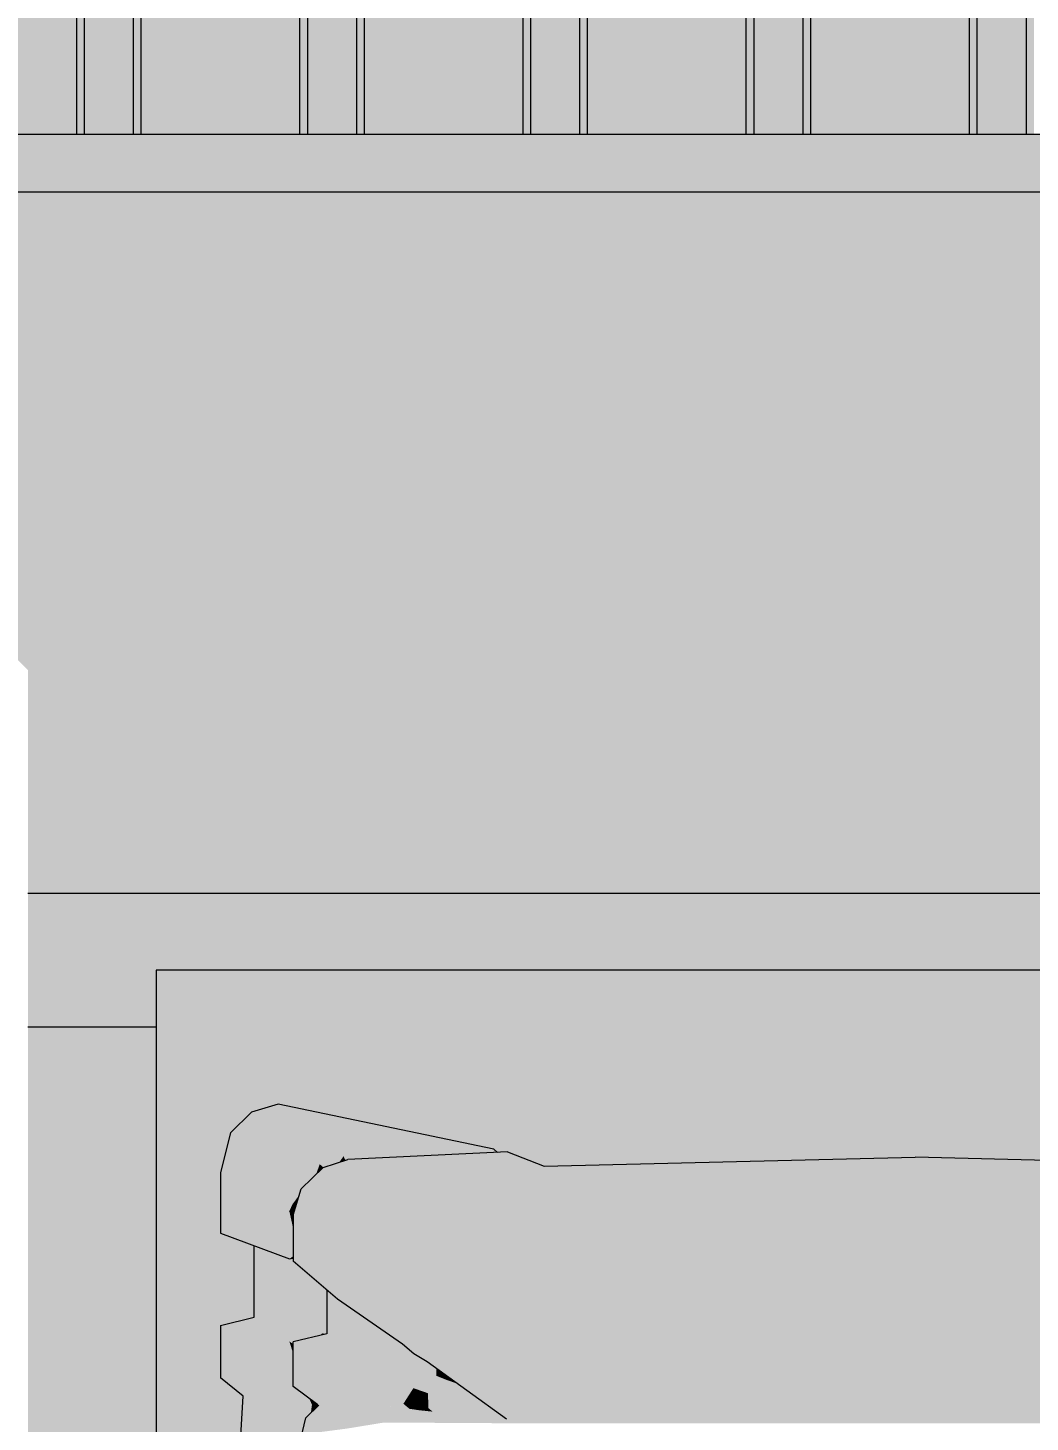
# Model space of a CAD drawing. Header units: millimetres. Extents: x 365175 to 2667127, y -330297 to -162108.
# Drawn here: x 1707990 to 1709112, y -325139 to -323578 of the extents above; entities that cross this region are included whole.
import ezdxf

# ---------------------------------------------------------------- set-up
doc = ezdxf.new("R2010")
doc.units = ezdxf.units.MM
doc.header["$MEASUREMENT"] = 0
for name, color, linetype in [('Cars', 7, 'Continuous'), ('Cotations - 1_100', 7, 'Continuous'), ('Portes ARCHICAD', 7, 'Continuous')]:
    doc.layers.add(name, color=color, linetype=linetype)
doc.styles.add('STYLE_GENERE_4', font='')
doc.styles.get('STYLE_GENERE_4').set_extended_font_data('Arial')
doc.dimstyles.new('STYLE_GENERE__3', dxfattribs={"dimtxt": 500, "dimasz": 190, "dimexe": 0.18, "dimexo": 0.0625, "dimgap": 0, "dimtad": 1, "dimlfac": 0.001, "dimzin": 0, "dimdsep": 46, "dimtxsty": 'STYLE_GENERE_4', "dimblk": 'ARROWHEAD_6', "dimblk1": 'ARROWHEAD_6', "dimblk2": 'ARROWHEAD_6', "dimcen": 0.09, "dimse1": 1, "dimse2": 1, "dimclrd": 5, "dimclre": 5, "dimclrt": 5, "dimazin": 0, "dimtfac": 1, "dimtdec": 4, "dimtmove": 0, "dimatfit": 3, "dimfxl": 0, "dimtolj": 1, "dimtzin": 0, "dimarcsym": 0})

# ---------------------------------------------------------------- blocks, each defined once
blk = doc.blocks.new('Élément de coupe_1_1', base_point=(1275690.6, -327096.8))
at = {"linetype": 'Continuous', "lineweight": 0, "true_color": 0x000000}
for points in [[(1707454.7, -323846.8), (1707539.7, -323846.8), (1707989.7, -324296.8), (1707989.7, -324546.8), (1710189.7, -324546.8), (1710189.7, -324296.8), (1710639.7, -323846.8), (1710724.7, -323846.8), (1710724.7, -323761.8), (1707454.7, -323761.8)], [(1707454.7, -323761.8), (1707454.7, -323846.8), (1707539.7, -323846.8), (1707989.7, -324296.8), (1707989.7, -324480.6), (1710189.5, -324480.6), (1710189.5, -324546.8), (1710189.7, -324546.8), (1710189.7, -324296.8), (1710639.7, -323846.8), (1710724.7, -323846.8), (1710724.7, -323761.8)]]:
    blk.add_hatch(color=18, dxfattribs=at).paths.add_polyline_path(points)
blk = doc.blocks.new('Élément de coupe_7_1', base_point=(1275690.6, -327096.8))
at = {"layer": 'Portes ARCHICAD', "linetype": 'Continuous', "lineweight": 0, "true_color": 0x000000}
for points in [[(1707989.7, -324696.8), (1707989.7, -327096.8), (1708179.8, -327096.8), (1708179.8, -326911.4), (1708173.4, -326911.5), (1708173.4, -327015.5), (1708133.4, -327015.5), (1708133.4, -325840.6), (1708110.5, -325837.5), (1708082.4, -325826.7), (1708071.2, -325802.8), (1708071.2, -325769.6), (1708079.7, -325742.8), (1708084.5, -325737.1), (1708121.2, -325721.7), (1708133.4, -325720.3), (1708133.4, -325690.3), (1708106.1, -325678.2), (1708104.3, -325673.4), (1708094.9, -325645.4), (1708102.8, -325511.1), (1708113.4, -325484), (1708118, -325477.4), (1708133.4, -325467.9), (1708133.4, -324696.8)], [(1707989.7, -324696.8), (1707989.7, -324967.7), (1708133.4, -324967.7), (1708133.4, -324696.8)]]:
    blk.add_hatch(color=18, dxfattribs=at).paths.add_polyline_path(points)
at = {"layer": 'Portes ARCHICAD', "color": 7, "linetype": 'Continuous', "lineweight": 5}
blk.add_line((1707989.7, -324546.8), (1710189.7, -324546.8), dxfattribs=at)
blk = doc.blocks.new('Élément de coupe_10_1', base_point=(1275690.6, -327096.8))
at = {"linetype": 'Continuous', "lineweight": 0, "true_color": 0x000000}
for points in [[(1710724.7, -323696.8), (1707454.7, -323761.8), (1710724.7, -323761.8)], [(1710724.7, -323696.8), (1707454.7, -323696.8), (1707454.7, -323761.8)], [(1707989.7, -324696.8), (1708133.4, -324696.8), (1708133.4, -324633), (1709813.4, -324633), (1709813.4, -324696.8), (1710189.7, -324696.8), (1710189.7, -324546.8), (1707989.7, -324546.8)], [(1707989.7, -324550), (1710187.6, -324550), (1710187.6, -324696.8), (1710189.7, -324696.8), (1710189.7, -324546.8), (1707989.7, -324546.8)]]:
    blk.add_hatch(color=18, dxfattribs=at).paths.add_polyline_path(points)
at = {"color": 251, "linetype": 'Continuous', "lineweight": 5, "true_color": 0x5f5f5f}
for p, q in [((1707454.7, -323696.8), (1710724.7, -323696.8)), ((1710724.7, -323761.8), (1707454.7, -323761.8)), ((1708133.4, -324696.8), (1707989.7, -324696.8))]:
    blk.add_line(p, q, dxfattribs=at)
blk = doc.blocks.new('Élément de coupe_13_1', base_point=(1275690.6, -327096.8))
at = {"layer": 'Cars', "linetype": 'Continuous', "lineweight": 0, "true_color": 0x000000}
for points in [[(1708133.4, -325467.9), (1708148.8, -325458.4), (1708185.9, -325452.7), (1708186.3, -325443), (1708192.7, -325430.6), (1708203.4, -325423.1), (1708213.5, -325422.1), (1708213.6, -325408), (1708220.8, -325402.1), (1708213.9, -325396.2), (1708231, -325110.1), (1708205.6, -325089.6), (1708205.6, -325030.9), (1708243, -325021.7), (1708243, -324941.7), (1708205.6, -324927.7), (1708205.6, -324859.5), (1708216.6, -324815.1), (1708240, -324791.9), (1708270, -324782.9), (1708511.7, -324833.4), (1708515.8, -324837.1), (1708527.1, -324836.6), (1708567.9, -324852.6), (1708983.4, -324842.4), (1709398.9, -324852.6), (1709439.8, -324836.6), (1709451, -324837.1), (1709455.1, -324833.4), (1709669.5, -324788.6), (1709813.4, -324633), (1708133.4, -324633)], [(1708240, -324791.9), (1708316.6, -324850.2), (1708270, -324782.9)], [(1708343.3, -324841.3), (1708270, -324782.9), (1708316.6, -324850.2)], [(1708511.7, -324833.4), (1708270, -324782.9), (1708343.3, -324841.3)], [(1708240, -324791.9), (1708216.6, -324815.1), (1708292.1, -324873.5)], [(1708316.6, -324850.2), (1708240, -324791.9), (1708292.1, -324873.5)], [(1708292.1, -324873.5), (1708216.6, -324815.1), (1708205.6, -324859.5)], [(1708292.1, -324873.5), (1708216.6, -324815.1), (1708205.6, -324859.5)], [(1708343.3, -324841.3), (1708345.3, -324845.8), (1708348, -324845), (1708469.2, -324839.3), (1708511.7, -324833.4)], [(1708396.9, -324886.1), (1708527.1, -324836.6), (1708348, -324845)], [(1708396.9, -324886.1), (1708559.5, -324877.7), (1708527.1, -324836.6)], [(1708469.2, -324839.3), (1708515.8, -324837.1), (1708511.7, -324833.4)], [(1708567.9, -324852.6), (1708527.1, -324836.6), (1708559.5, -324877.7)], [(1708316.6, -324850.2), (1708292.1, -324873.5), (1708296.4, -324877.4), (1708312.6, -324861.5)], [(1708312.6, -324861.5), (1708320.3, -324853.9), (1708320.4, -324853.8), (1708316.6, -324850.2)], [(1708343.3, -324841.3), (1708316.6, -324850.2), (1708320.4, -324853.8), (1708337.2, -324848.4), (1708338.7, -324848)], [(1708348, -324845), (1708320.3, -324853.9), (1708369.9, -324895.1)], [(1708343.3, -324841.3), (1708338.7, -324848), (1708345.3, -324845.8)], [(1708369.9, -324895.1), (1708396.9, -324886.1), (1708348, -324845)], [(1708593.3, -324889.2), (1708983.4, -324842.4), (1708567.9, -324852.6)], [(1708983.4, -324878.9), (1708983.4, -324842.4), (1708593.3, -324889.2)], [(1708983.4, -324878.9), (1709373.5, -324889.2), (1708983.4, -324842.4)], [(1709398.9, -324852.6), (1708983.4, -324842.4), (1709373.5, -324889.2)], [(1708282.8, -324904), (1708292.1, -324873.5), (1708205.6, -324859.5)], [(1708282.8, -324904), (1708205.6, -324859.5), (1708205.6, -324927.7)], [(1708282.8, -324904), (1708205.6, -324859.5), (1708205.6, -324927.7)], [(1708292.1, -324873.5), (1708205.6, -324859.5), (1708207.7, -324860.7)], [(1708320.3, -324853.9), (1708296, -324877.9), (1708346.4, -324917.9)], [(1708369.9, -324895.1), (1708320.3, -324853.9), (1708346.4, -324917.9)], [(1708593.3, -324889.2), (1708567.9, -324852.6), (1708559.5, -324877.7)], [(1708292.1, -324873.5), (1708282.8, -324904), (1708289.9, -324897.6), (1708296, -324877.9), (1708296.4, -324877.4)], [(1708287, -324907.2), (1708336.5, -324945.5), (1708296, -324877.9)], [(1708287, -324907.2), (1708336.5, -324945.5), (1708296, -324877.9)], [(1708346.4, -324917.9), (1708296, -324877.9), (1708336.5, -324945.5)], [(1708346.4, -324917.9), (1708296, -324877.9), (1708336.5, -324945.5)], [(1708396.9, -324886.1), (1708468.1, -324950.5), (1708559.5, -324877.7)], [(1708559.5, -324877.7), (1708468.1, -324950.5), (1708611.9, -324942.1)], [(1708593.3, -324889.2), (1708559.5, -324877.7), (1708611.9, -324942.1)], [(1708983.4, -324878.9), (1708593.3, -324889.2), (1708641.8, -324953.5)], [(1708983.4, -324878.9), (1708641.8, -324953.5), (1708983.4, -324943.3)], [(1708983.4, -324878.9), (1708983.4, -324943.3), (1709325, -324953.5)], [(1709373.5, -324889.2), (1708983.4, -324878.9), (1709325, -324953.5)], [(1708282.8, -324904), (1708289.9, -324897.6), (1708293.8, -324884.8), (1708286, -324895.2), (1708284.1, -324899.5)], [(1708282.8, -324904), (1708287.6, -324905.4), (1708289.9, -324897.6)], [(1708282.8, -324904), (1708287.6, -324905.4), (1708289.9, -324897.6)], [(1708369.9, -324895.1), (1708346.4, -324917.9), (1708418, -324982.5)], [(1708396.9, -324886.1), (1708369.9, -324895.1), (1708442.2, -324959.5)], [(1708369.9, -324895.1), (1708418, -324982.5), (1708442.2, -324959.5)], [(1708396.9, -324886.1), (1708442.2, -324959.5), (1708468.1, -324950.5)], [(1708593.3, -324889.2), (1708611.9, -324942.1), (1708641.8, -324953.5)], [(1708205.6, -324927.7), (1708282.7, -324956.4), (1708282.8, -324904)], [(1708205.6, -324927.7), (1708282.7, -324956.4), (1708282.8, -324904)], [(1708282.8, -324904), (1708284.1, -324899.5), (1708282.2, -324903.7)], [(1708282.8, -324904), (1708282.7, -324956.4), (1708287, -324953.1), (1708287, -324923)], [(1708282.8, -324904), (1708282.7, -324956.4), (1708287, -324953.1), (1708287, -324923)], [(1708282.8, -324904), (1708287, -324923), (1708287, -324907.2), (1708287.6, -324905.4)], [(1708282.8, -324904), (1708287, -324923), (1708287, -324907.2), (1708287.6, -324905.4)], [(1708336.5, -324945.5), (1708287, -324907.2), (1708287, -324959)], [(1708336.5, -324945.5), (1708287, -324907.2), (1708287, -324959)], [(1708346.4, -324917.9), (1708336.5, -324945.5), (1708418, -324982.5)], [(1708243, -325021.7), (1708319.9, -325039.6), (1708262.2, -324948.8), (1708243, -324941.7)], [(1708243, -325021.7), (1708319.9, -325039.6), (1708262.2, -324948.8), (1708243, -324941.7)], [(1708336.5, -324945.5), (1708287, -324959), (1708336.4, -325001.3)], [(1708336.5, -324945.5), (1708287, -324959), (1708336.4, -325001.3)], [(1708336.4, -325001.3), (1708409.1, -325004.2), (1708336.5, -324945.5)], [(1708336.4, -325001.3), (1708409.1, -325004.2), (1708336.5, -324945.5)], [(1708418, -324982.5), (1708336.5, -324945.5), (1708409.1, -325004.2)], [(1708468.1, -324950.5), (1708482, -324965), (1708611.9, -324942.1)], [(1708611.9, -324942.1), (1708482, -324965), (1708624.3, -324956.6)], [(1708641.8, -324953.5), (1708611.9, -324942.1), (1708624.3, -324956.6)], [(1708983.4, -324943.3), (1708641.8, -324953.5), (1708653, -324968.1)], [(1708983.4, -324957.8), (1708983.4, -324943.3), (1708653, -324968.1)], [(1709314.3, -324968.1), (1709325, -324953.5), (1708983.4, -324943.3)], [(1709314.3, -324968.1), (1708983.4, -324943.3), (1708983.4, -324957.8)], [(1708262.2, -324948.8), (1708319.9, -325039.6), (1708320, -324987.3), (1708287, -324959), (1708287, -324955.4), (1708282.7, -324956.4)], [(1708262.2, -324948.8), (1708319.9, -325039.6), (1708320, -324987.3), (1708287, -324959), (1708287, -324955.4), (1708282.7, -324956.4)], [(1708282.7, -324956.4), (1708287, -324955.4), (1708287, -324953.1)], [(1708282.7, -324956.4), (1708287, -324955.4), (1708287, -324953.1)], [(1708431.3, -324996.5), (1708442.2, -324959.5), (1708418, -324982.5)], [(1708456.2, -324974), (1708442.2, -324959.5), (1708431.3, -324996.5)], [(1708456.2, -324974), (1708468.1, -324950.5), (1708442.2, -324959.5)], [(1708482, -324965), (1708468.1, -324950.5), (1708456.2, -324974)], [(1708482, -324965), (1708495.8, -324974.6), (1708624.3, -324956.6)], [(1708624.3, -324956.6), (1708495.8, -324974.6), (1708634.8, -324966.7)], [(1708653, -324968.1), (1708641.8, -324953.5), (1708624.3, -324956.6)], [(1708624.3, -324956.6), (1708634.8, -324966.7), (1708653, -324968.1)], [(1708660.3, -324976.8), (1708983.4, -324957.8), (1708653, -324968.1)], [(1708983.4, -324967.5), (1708983.4, -324957.8), (1708660.3, -324976.8)], [(1709306.5, -324976.8), (1708983.4, -324957.8), (1708983.4, -324967.5)], [(1709306.5, -324976.8), (1709314.3, -324968.1), (1708983.4, -324957.8)], [(1708444.6, -325008.4), (1708456.2, -324974), (1708431.3, -324996.5)], [(1708468.1, -324984.4), (1708456.2, -324974), (1708444.6, -325008.4)], [(1708482, -324965), (1708456.2, -324974), (1708468.1, -324984.4)], [(1708495.8, -324974.6), (1708482, -324965), (1708468.1, -324984.4)], [(1708468.1, -324984.4), (1708549.1, -325068.8), (1708495.8, -324974.6)], [(1708634.8, -324966.7), (1708495.8, -324974.6), (1708591, -325053.7)], [(1708591, -325053.7), (1708495.8, -324974.6), (1708549.1, -325068.8)], [(1708726, -325053.7), (1708634.8, -324966.7), (1708591, -325053.7)], [(1708660.3, -324976.8), (1708653, -324968.1), (1708634.8, -324966.7)], [(1708660.3, -324976.8), (1708634.8, -324966.7), (1708726, -325053.7)], [(1708726, -325053.7), (1708983.4, -324967.5), (1708660.3, -324976.8)], [(1708983.4, -325053.7), (1708983.4, -324967.5), (1708726, -325053.7)], [(1709240.8, -325053.7), (1708983.4, -324967.5), (1708983.4, -325053.7)], [(1709240.8, -325053.7), (1709306.5, -324976.8), (1708983.4, -324967.5)], [(1708320, -324987.3), (1708319.9, -325039.6), (1708322.2, -325040.6), (1708324.4, -325040.1), (1708324.4, -324991)], [(1708320, -324987.3), (1708319.9, -325039.6), (1708322.2, -325040.6), (1708324.4, -325040.1), (1708324.4, -324991)], [(1708324.4, -325040.1), (1708352.7, -325012.6), (1708336.4, -325001.3), (1708324.4, -324991)], [(1708324.4, -325040.1), (1708352.7, -325012.6), (1708336.4, -325001.3), (1708324.4, -324991)], [(1708418, -324982.5), (1708409.1, -325004.2), (1708431.3, -324996.5)], [(1708444.6, -325008.4), (1708549.1, -325068.8), (1708468.1, -324984.4)], [(1708336.4, -325001.3), (1708409.4, -325052), (1708409.1, -325004.2)], [(1708336.4, -325001.3), (1708409.4, -325052), (1708409.1, -325004.2)], [(1708431.3, -324996.5), (1708409.1, -325004.2), (1708422.1, -325016.8)], [(1708422.1, -325016.8), (1708409.1, -325004.2), (1708409.4, -325052)], [(1708422.1, -325016.8), (1708409.1, -325004.2), (1708409.4, -325052)], [(1708431.3, -324996.5), (1708422.1, -325016.8), (1708444.6, -325008.4)], [(1708437.1, -325026.3), (1708444.6, -325008.4), (1708422.1, -325016.8)], [(1708531.7, -325099.5), (1708444.6, -325008.4), (1708437.1, -325026.3)], [(1708444.6, -325008.4), (1708531.7, -325099.5), (1708549.1, -325068.8)], [(1708205.6, -325030.9), (1708282.6, -325048.8), (1708243, -325021.7)], [(1708205.6, -325030.9), (1708282.6, -325048.8), (1708243, -325021.7)], [(1708243, -325021.7), (1708282.6, -325048.8), (1708319.9, -325039.6)], [(1708243, -325021.7), (1708282.6, -325048.8), (1708319.9, -325039.6)], [(1708324.4, -325040.1), (1708373.6, -325057.5), (1708373.7, -325027.2), (1708352.7, -325012.6)], [(1708324.4, -325040.1), (1708373.6, -325057.5), (1708373.7, -325027.2), (1708352.7, -325012.6)], [(1708422.1, -325016.8), (1708409.4, -325052), (1708421.9, -325062.7)], [(1708422.1, -325016.8), (1708409.4, -325052), (1708421.9, -325062.7)], [(1708422.1, -325016.8), (1708421.9, -325062.7), (1708437.1, -325026.3)], [(1708422.1, -325016.8), (1708421.9, -325062.7), (1708437.1, -325026.3)], [(1708282.6, -325099.1), (1708282.6, -325048.8), (1708205.6, -325030.9)], [(1708282.6, -325099.1), (1708282.6, -325048.8), (1708205.6, -325030.9)], [(1708205.6, -325089.6), (1708282.6, -325099.1), (1708205.6, -325030.9)], [(1708205.6, -325089.6), (1708282.6, -325099.1), (1708205.6, -325030.9)], [(1708282.6, -325048.8), (1708287, -325051.7), (1708287, -325049.2), (1708316.5, -325042), (1708319.9, -325039.6)], [(1708282.6, -325048.8), (1708287, -325051.7), (1708287, -325049.2), (1708316.5, -325042), (1708319.9, -325039.6)], [(1708319.9, -325039.6), (1708316.5, -325042), (1708322.2, -325040.6)], [(1708319.9, -325039.6), (1708316.5, -325042), (1708322.2, -325040.6)], [(1708373.7, -325027.2), (1708373.6, -325057.5), (1708407.5, -325050.7), (1708397.6, -325043.8)], [(1708373.7, -325027.2), (1708373.6, -325057.5), (1708407.5, -325050.7), (1708397.6, -325043.8)], [(1708437.1, -325071.7), (1708437.1, -325026.3), (1708421.9, -325062.7)], [(1708437.1, -325071.7), (1708437.1, -325026.3), (1708421.9, -325062.7)], [(1708437.1, -325071.7), (1708531.7, -325099.5), (1708437.1, -325026.3)], [(1708437.1, -325071.7), (1708531.7, -325099.5), (1708437.1, -325026.3)], [(1708287, -325051.7), (1708282.6, -325048.8), (1708287, -325062.7), (1708287, -325057.9)], [(1708287, -325051.7), (1708282.6, -325048.8), (1708287, -325062.7), (1708287, -325057.9)], [(1708287, -325062.7), (1708282.6, -325048.8), (1708282.6, -325099.1), (1708287, -325097.5)], [(1708287, -325062.7), (1708282.6, -325048.8), (1708282.6, -325099.1), (1708287, -325097.5)], [(1708324.4, -325040.1), (1708287, -325049.2), (1708336.2, -325066.6)], [(1708324.4, -325040.1), (1708287, -325049.2), (1708336.2, -325066.6)], [(1708336.2, -325066.6), (1708287, -325049.2), (1708336.1, -325106.4)], [(1708336.2, -325066.6), (1708287, -325049.2), (1708336.1, -325106.4)], [(1708287, -325049.2), (1708287, -325099.1), (1708336.1, -325106.4)], [(1708287, -325049.2), (1708287, -325099.1), (1708336.1, -325106.4)], [(1708336.2, -325066.6), (1708373.6, -325057.5), (1708324.4, -325040.1)], [(1708336.2, -325066.6), (1708373.6, -325057.5), (1708324.4, -325040.1)], [(1708373.6, -325057.5), (1708447.4, -325087.3), (1708447.3, -325079), (1708437.1, -325071.7), (1708421.9, -325062.7), (1708409.4, -325052), (1708407.5, -325050.7)], [(1708373.6, -325057.5), (1708447.4, -325087.3), (1708447.3, -325079), (1708437.1, -325071.7), (1708421.9, -325062.7), (1708409.4, -325052), (1708407.5, -325050.7)], [(1708569.2, -325095.4), (1708591, -325053.7), (1708549.1, -325068.8)], [(1708609.5, -325085.8), (1708591, -325053.7), (1708569.2, -325095.4)], [(1708609.5, -325085.8), (1708726, -325053.7), (1708591, -325053.7)], [(1708726, -325053.7), (1708609.5, -325085.8), (1708738.1, -325085.8)], [(1708738.1, -325085.8), (1708983.4, -325053.7), (1708726, -325053.7)], [(1708983.4, -325053.7), (1708738.1, -325085.8), (1708983.4, -325085.8)], [(1708983.4, -325085.8), (1709228.7, -325085.8), (1708983.4, -325053.7)], [(1709240.8, -325053.7), (1708983.4, -325053.7), (1709228.7, -325085.8)], [(1708336.2, -325066.6), (1708336.1, -325106.4), (1708410, -325096.4)], [(1708336.2, -325066.6), (1708336.1, -325106.4), (1708410, -325096.4)], [(1708336.2, -325066.6), (1708410, -325096.4), (1708373.6, -325057.5)], [(1708336.2, -325066.6), (1708410, -325096.4), (1708373.6, -325057.5)], [(1708373.6, -325057.5), (1708410, -325096.4), (1708447.4, -325087.3)], [(1708373.6, -325057.5), (1708410, -325096.4), (1708447.4, -325087.3)], [(1708549.1, -325068.8), (1708531.7, -325099.5), (1708569.2, -325095.4)], [(1708437.1, -325071.7), (1708525.8, -325135.9), (1708530.6, -325136.3), (1708531.7, -325099.5)], [(1708437.1, -325071.7), (1708525.8, -325135.9), (1708530.6, -325136.3), (1708531.7, -325099.5)], [(1708449.7, -325080.8), (1708447.3, -325079), (1708447.4, -325087.3)], [(1708449.7, -325080.8), (1708447.3, -325079), (1708447.4, -325087.3)], [(1708447.4, -325087.3), (1708458.9, -325091.9), (1708458.9, -325087.5), (1708449.7, -325080.8)], [(1708447.4, -325087.3), (1708458.9, -325091.9), (1708458.9, -325087.5), (1708449.7, -325080.8)], [(1708565.6, -325117.4), (1708612.3, -325118.7), (1708609.5, -325085.8)], [(1708609.5, -325085.8), (1708569.2, -325095.4), (1708565.6, -325117.4)], [(1708738.1, -325085.8), (1708609.5, -325085.8), (1708612.3, -325118.7)], [(1708740, -325118.7), (1708738.1, -325085.8), (1708612.3, -325118.7)], [(1708983.4, -325085.8), (1708738.1, -325085.8), (1708740, -325118.7)], [(1708983.4, -325118.7), (1708983.4, -325085.8), (1708740, -325118.7)], [(1709226.8, -325118.7), (1708983.4, -325085.8), (1708983.4, -325118.7)], [(1709228.7, -325085.8), (1708983.4, -325085.8), (1709226.8, -325118.7)], [(1708231, -325110.1), (1708282.6, -325099.1), (1708205.6, -325089.6)], [(1708231, -325110.1), (1708282.6, -325099.1), (1708205.6, -325089.6)], [(1708231, -325110.1), (1708307.9, -325119.7), (1708282.6, -325099.1)], [(1708231, -325110.1), (1708307.9, -325119.7), (1708282.6, -325099.1)], [(1708282.6, -325099.1), (1708307.9, -325119.7), (1708304.8, -325112.5), (1708287, -325099.1), (1708287, -325097.5)], [(1708282.6, -325099.1), (1708307.9, -325119.7), (1708304.8, -325112.5), (1708287, -325099.1), (1708287, -325097.5)], [(1708287, -325099.1), (1708314.6, -325119.8), (1708315.6, -325120.4), (1708315.7, -325120.2), (1708320.7, -325117.4), (1708323.2, -325115.9), (1708326.6, -325116), (1708336.1, -325106.4)], [(1708287, -325099.1), (1708314.6, -325119.8), (1708315.6, -325120.4), (1708315.7, -325120.2), (1708320.7, -325117.4), (1708323.2, -325115.9), (1708326.6, -325116), (1708336.1, -325106.4)], [(1708336.1, -325106.4), (1708410.3, -325118.6), (1708410, -325096.4)], [(1708336.1, -325106.4), (1708410.3, -325118.6), (1708410, -325096.4)], [(1708421.5, -325101.1), (1708447.4, -325087.3), (1708410, -325096.4)], [(1708421.5, -325101.1), (1708447.4, -325087.3), (1708410, -325096.4)], [(1708410.3, -325118.6), (1708421.5, -325101.1), (1708410, -325096.4)], [(1708410.3, -325118.6), (1708421.5, -325101.1), (1708410, -325096.4)], [(1708421.5, -325101.1), (1708410.3, -325118.6), (1708421.3, -325120.5)], [(1708421.5, -325101.1), (1708410.3, -325118.6), (1708421.3, -325120.5)], [(1708421.5, -325101.1), (1708421.3, -325120.5), (1708437.9, -325106.8)], [(1708421.5, -325101.1), (1708421.3, -325120.5), (1708437.9, -325106.8)], [(1708421.5, -325101.1), (1708458.9, -325091.9), (1708447.4, -325087.3)], [(1708421.5, -325101.1), (1708458.9, -325091.9), (1708447.4, -325087.3)], [(1708437.9, -325106.8), (1708458.9, -325091.9), (1708421.5, -325101.1)], [(1708437.9, -325106.8), (1708458.9, -325091.9), (1708421.5, -325101.1)], [(1708458.9, -325091.9), (1708437.9, -325106.8), (1708473.6, -325098.1), (1708470.9, -325096.1)], [(1708458.9, -325091.9), (1708437.9, -325106.8), (1708473.6, -325098.1), (1708470.9, -325096.1)], [(1708473.6, -325098.1), (1708437.9, -325106.8), (1708518.8, -325135.2), (1708525.3, -325135.5)], [(1708473.6, -325098.1), (1708437.9, -325106.8), (1708518.8, -325135.2), (1708525.3, -325135.5)], [(1708458.9, -325087.5), (1708458.9, -325091.9), (1708460.6, -325088.7)], [(1708458.9, -325087.5), (1708458.9, -325091.9), (1708460.6, -325088.7)], [(1708460.6, -325088.7), (1708458.9, -325091.9), (1708470.9, -325096.1)], [(1708460.6, -325088.7), (1708458.9, -325091.9), (1708470.9, -325096.1)], [(1708531.7, -325099.5), (1708530.6, -325136.3), (1708535, -325136.5), (1708565.6, -325117.4)], [(1708569.2, -325095.4), (1708531.7, -325099.5), (1708565.6, -325117.4)], [(1708213.9, -325396.2), (1708271.8, -325396.2), (1708231, -325110.1)], [(1708213.9, -325396.2), (1708271.8, -325396.2), (1708231, -325110.1)], [(1708307.9, -325119.7), (1708231, -325110.1), (1708271.8, -325396.2), (1708277.1, -325355.7), (1708279.5, -325305.6), (1708285.1, -325294.2), (1708287.7, -325274.3), (1708292.5, -325170.4), (1708301.2, -325134.5), (1708306.6, -325129.2)], [(1708307.9, -325119.7), (1708231, -325110.1), (1708271.8, -325396.2), (1708277.1, -325355.7), (1708279.5, -325305.6), (1708285.1, -325294.2), (1708287.7, -325274.3), (1708292.5, -325170.4), (1708301.2, -325134.5), (1708306.6, -325129.2)], [(1708320.7, -325117.4), (1708301.2, -325152.4), (1708323.3, -325131), (1708323.2, -325115.9)], [(1708301.2, -325152.4), (1708320.7, -325117.4), (1708315.7, -325120.2), (1708301.2, -325134.5)], [(1708307.6, -325140.9), (1708320.7, -325117.4), (1708315.7, -325120.2), (1708301.2, -325134.5), (1708301.2, -325146.7)], [(1708304.8, -325112.5), (1708307.9, -325119.7), (1708313, -325118.6)], [(1708304.8, -325112.5), (1708307.9, -325119.7), (1708313, -325118.6)], [(1708307.6, -325140.9), (1708323.3, -325126.7), (1708323.2, -325115.9), (1708320.7, -325117.4)], [(1708326.6, -325116), (1708323.2, -325115.9), (1708323.3, -325131), (1708343.4, -325116.5)], [(1708330.3, -325126), (1708343.4, -325116.5), (1708326.6, -325116), (1708323.2, -325115.9), (1708323.3, -325126.7)], [(1708323.3, -325131), (1708358.6, -325124.1), (1708358.4, -325116.3), (1708348.8, -325116.6), (1708343.4, -325116.5)], [(1708336.1, -325106.4), (1708326.6, -325116), (1708343.4, -325116.5), (1708348.8, -325116.6)], [(1708336.1, -325106.4), (1708326.6, -325116), (1708343.4, -325116.5), (1708348.8, -325116.6)], [(1708358.6, -325122.9), (1708358.4, -325116.3), (1708348.8, -325116.6), (1708343.4, -325116.5), (1708330.3, -325126), (1708339.8, -325125)], [(1708410.3, -325118.6), (1708336.1, -325106.4), (1708348.8, -325116.6), (1708358.4, -325116.3), (1708395, -325121.2)], [(1708410.3, -325118.6), (1708336.1, -325106.4), (1708348.8, -325116.6), (1708358.4, -325116.3), (1708395, -325121.2)], [(1708415.9, -325124), (1708358.4, -325116.3), (1708358.6, -325124.1)], [(1708373.6, -325124.1), (1708415.9, -325124), (1708358.4, -325116.3), (1708358.6, -325122.9), (1708361.1, -325123.2)], [(1708438.3, -325123.4), (1708437.9, -325106.8), (1708421.3, -325120.5)], [(1708438.3, -325123.4), (1708437.9, -325106.8), (1708421.3, -325120.5)], [(1708437.9, -325106.8), (1708438.3, -325123.4), (1708491.3, -325132.6), (1708518.8, -325135.2)], [(1708437.9, -325106.8), (1708438.3, -325123.4), (1708491.3, -325132.6), (1708518.8, -325135.2)], [(1708535, -325136.5), (1708565.1, -325137.8), (1708565.6, -325117.4)], [(1708612.3, -325118.7), (1708565.6, -325117.4), (1708565.1, -325137.8), (1708589.8, -325138)], [(1708323.3, -325131), (1708301.2, -325152.4), (1708347.5, -325146.3)], [(1708307.9, -325119.7), (1708306.6, -325129.2), (1708307.2, -325128.6)], [(1708307.9, -325119.7), (1708306.6, -325129.2), (1708307.2, -325128.6)], [(1708307.2, -325128.6), (1708315.6, -325120.4), (1708314.6, -325119.8), (1708313, -325118.6), (1708307.9, -325119.7)], [(1708307.2, -325128.6), (1708315.6, -325120.4), (1708314.6, -325119.8), (1708313, -325118.6), (1708307.9, -325119.7)], [(1708380.7, -325138.6), (1708358.6, -325124.1), (1708323.3, -325131)], [(1708380.7, -325138.6), (1708323.3, -325131), (1708347.5, -325146.3)], [(1708415.9, -325124), (1708358.6, -325124.1), (1708380.7, -325138.6), (1708489.6, -325132.4), (1708443.1, -325127.4), (1708440, -325127.1), (1708427.9, -325125.8)], [(1708481.7, -325132.8), (1708489.6, -325132.4), (1708443.1, -325127.4), (1708440, -325127.1), (1708427.9, -325125.8), (1708415.9, -325124), (1708373.6, -325124.1), (1708380.7, -325124.7)], [(1708489.6, -325132.4), (1708380.7, -325138.6), (1708620.1, -325140.5), (1708623.2, -325138.2), (1708612.3, -325138.2), (1708589.8, -325138), (1708565.1, -325137.8), (1708535, -325136.5), (1708530.6, -325136.3), (1708525.8, -325135.9), (1708525.3, -325135.5), (1708518.8, -325135.2), (1708491.3, -325132.6)], [(1708410.3, -325118.6), (1708395, -325121.2), (1708415.9, -325124), (1708417.1, -325124.2)], [(1708410.3, -325118.6), (1708395, -325121.2), (1708415.9, -325124), (1708417.1, -325124.2)], [(1708421.3, -325120.5), (1708410.3, -325118.6), (1708417.1, -325124.2), (1708425.1, -325125.4)], [(1708421.3, -325120.5), (1708410.3, -325118.6), (1708417.1, -325124.2), (1708425.1, -325125.4)], [(1708438.3, -325123.4), (1708421.3, -325120.5), (1708427.9, -325125.8), (1708440, -325127.1)], [(1708438.3, -325123.4), (1708421.3, -325120.5), (1708427.9, -325125.8), (1708440, -325127.1)], [(1708427.9, -325125.8), (1708421.3, -325120.5), (1708425.1, -325125.4)], [(1708427.9, -325125.8), (1708421.3, -325120.5), (1708425.1, -325125.4)], [(1708491.3, -325132.6), (1708438.3, -325123.4), (1708443.1, -325127.4)], [(1708491.3, -325132.6), (1708438.3, -325123.4), (1708443.1, -325127.4)], [(1708443.1, -325127.4), (1708438.3, -325123.4), (1708440, -325127.1)], [(1708443.1, -325127.4), (1708438.3, -325123.4), (1708440, -325127.1)], [(1708511.2, -325135.2), (1708530.6, -325136.3), (1708525.8, -325135.9), (1708525.3, -325135.5), (1708518.8, -325135.2), (1708491.3, -325132.6), (1708489.6, -325132.4), (1708481.7, -325132.8)], [(1708612.3, -325118.7), (1708589.8, -325138), (1708612.3, -325138.2)], [(1708612.3, -325118.7), (1708612.3, -325138.2), (1708623.2, -325138.2), (1708679.2, -325138.4), (1708740, -325118.7)], [(1708740, -325118.7), (1708679.2, -325138.4), (1708740, -325138.6)], [(1708983.4, -325118.7), (1708740, -325118.7), (1708740, -325138.6), (1708866.1, -325138.7)], [(1708866.1, -325138.7), (1708949, -325138.7), (1708983.4, -325138.7), (1708983.4, -325118.7)], [(1708983.4, -325118.7), (1708983.4, -325138.7), (1709017.8, -325138.7), (1709100.8, -325138.7)], [(1708983.4, -325118.7), (1709100.8, -325138.7), (1709226.8, -325138.6), (1709226.8, -325118.7)], [(1708301.2, -325134.5), (1708292.3, -325188.3), (1708301.2, -325152.4)], [(1708301.2, -325134.5), (1708292.3, -325188.3), (1708301.2, -325152.4)], [(1708292.3, -325188.3), (1708301.2, -325134.5), (1708292.5, -325170.4)], [(1708292.3, -325188.3), (1708301.2, -325134.5), (1708292.5, -325170.4)], [(1708388.6, -325139.6), (1708380.7, -325138.6), (1708347.5, -325146.3)], [(1708542.2, -325140.5), (1708380.7, -325138.6), (1708388.6, -325139.6)], [(1708620.1, -325140.5), (1708380.7, -325138.6), (1708542.2, -325140.5)], [(1708620.1, -325140.5), (1708983.4, -325140.4), (1708949, -325138.7), (1708740, -325138.6), (1708623.2, -325138.2)], [(1708983.4, -325138.7), (1708949, -325138.7), (1708983.4, -325140.4)], [(1709017.8, -325138.7), (1708983.4, -325140.4), (1709346.7, -325140.5), (1709343.7, -325138.2), (1709226.8, -325138.6)], [(1708983.4, -325140.4), (1709017.8, -325138.7), (1708983.4, -325138.7)]]:
    blk.add_hatch(color=18, dxfattribs=at).paths.add_polyline_path(points)
at = {"layer": 'Cars', "color": 7, "linetype": 'Continuous', "lineweight": 13}
for p, q in [((1708133.4, -324633), (1708133.4, -325467.9)), ((1709813.4, -324633), (1708133.4, -324633)), ((1708270, -324782.9), (1708240, -324791.9)), ((1708511.7, -324833.4), (1708270, -324782.9)), ((1708216.6, -324815.1), (1708240, -324791.9)), ((1708216.6, -324815.1), (1708205.6, -324859.5)), ((1708527.1, -324836.6), (1708348, -324845)), ((1708511.7, -324833.4), (1708515.8, -324837.1)), ((1708527.1, -324836.6), (1708567.9, -324852.6)), ((1708320.3, -324853.9), (1708348, -324845)), ((1708567.9, -324852.6), (1708983.4, -324842.4)), ((1709398.9, -324852.6), (1708983.4, -324842.4)), ((1708205.6, -324859.5), (1708205.6, -324927.7)), ((1708296, -324877.9), (1708320.3, -324853.9)), ((1708287, -324907.2), (1708296, -324877.9)), ((1708287, -324907.2), (1708287, -324959)), ((1708205.6, -324927.7), (1708282.7, -324956.4)), ((1708243, -325021.7), (1708243, -324941.7)), ((1708282.7, -324956.4), (1708287, -324955.4)), ((1708336.4, -325001.3), (1708287, -324959)), ((1708324.4, -324991), (1708324.4, -325040.1)), ((1708409.4, -325052), (1708336.4, -325001.3)), ((1708205.6, -325030.9), (1708243, -325021.7)), ((1708205.6, -325030.9), (1708205.6, -325089.6)), ((1708324.4, -325040.1), (1708287, -325049.2)), ((1708287, -325099.1), (1708287, -325049.2)), ((1708421.9, -325062.7), (1708409.4, -325052)), ((1708437.1, -325071.7), (1708421.9, -325062.7)), ((1708525.8, -325135.9), (1708437.1, -325071.7)), ((1708231, -325110.1), (1708205.6, -325089.6)), ((1708314.6, -325119.8), (1708287, -325099.1)), ((1708213.9, -325396.2), (1708231, -325110.1)), ((1708301.2, -325134.5), (1708315.7, -325120.2)), ((1708292.5, -325170.4), (1708301.2, -325134.5))]:
    blk.add_line(p, q, dxfattribs=at)
blk = doc.blocks.new('Élément de coupe_51_1', base_point=(1275690.6, -327096.8))
at = {"linetype": 'Continuous', "lineweight": 0, "true_color": 0x000000}
for points in [[(1707866.7, -323696.8), (1708044.4, -323696.8), (1708044.4, -322096.8), (1707866.7, -322096.8)], [(1707866.7, -322096.8), (1707866.7, -322147), (1707899.4, -322115.1), (1708034.4, -322115.1), (1707885, -322389.8), (1707885, -323696.8), (1708044.4, -323696.8), (1708044.4, -322096.8)], [(1708044.4, -323696.8), (1708053.1, -323696.8), (1708053.1, -322096.8), (1708044.4, -322096.8)], [(1708044.4, -323696.8), (1708053.1, -323696.8), (1708053.1, -322096.8), (1708044.4, -322096.8)], [(1708053.1, -323696.8), (1708108.1, -323696.8), (1708108.1, -322096.8), (1708053.1, -322096.8)], [(1708108.1, -322096.8), (1708108.1, -323696.8), (1708116.7, -323696.8), (1708116.7, -322096.8)], [(1708116.7, -323696.8), (1708294.4, -323696.8), (1708294.4, -322096.8), (1708116.7, -322096.8)], [(1708116.7, -322115.1), (1708177.8, -322115.1), (1708177.8, -322149.3), (1708264.3, -322149.3), (1708267.6, -322146.2), (1708135, -322389.8), (1708135, -323696.8), (1708294.4, -323696.8), (1708294.4, -322096.8), (1708116.7, -322096.8)], [(1708294.4, -322096.8), (1708294.4, -323696.8), (1708303.1, -323696.8), (1708303.1, -322096.8)], [(1708294.4, -322096.8), (1708294.4, -323696.8), (1708303.1, -323696.8), (1708303.1, -322096.8)], [(1708303.1, -322096.8), (1708303.1, -323696.8), (1708358.1, -323696.8), (1708358.1, -322096.8)], [(1708358.1, -323696.8), (1708366.7, -323696.8), (1708366.7, -322096.8), (1708358.1, -322096.8)], [(1708366.7, -322096.8), (1708366.7, -323696.8), (1708544.4, -323696.8), (1708544.4, -322096.8)], [(1708544.4, -322096.8), (1708366.7, -322096.8), (1708366.7, -322115.1), (1708534.4, -322115.1), (1708385, -322389.8), (1708385, -323696.8), (1708544.4, -323696.8)], [(1708544.4, -322096.8), (1708544.4, -323696.8), (1708553.1, -323696.8), (1708553.1, -322096.8)], [(1708544.4, -322096.8), (1708544.4, -323696.8), (1708553.1, -323696.8), (1708553.1, -322096.8)], [(1708553.1, -322096.8), (1708553.1, -323696.8), (1708608.1, -323696.8), (1708608.1, -322096.8)], [(1708608.1, -323696.8), (1708616.7, -323696.8), (1708616.7, -322096.8), (1708608.1, -322096.8)], [(1708616.7, -322096.8), (1708616.7, -323696.8), (1708794.4, -323696.8), (1708794.4, -322096.8)], [(1708794.4, -322096.8), (1708616.7, -322096.8), (1708616.7, -322149.3), (1708664.3, -322149.3), (1708699.4, -322115.1), (1708784.4, -322115.1), (1708635, -322389.8), (1708635, -323696.8), (1708794.4, -323696.8)], [(1708794.4, -322096.8), (1708794.4, -323696.8), (1708803.1, -323696.8), (1708803.1, -322096.8)], [(1708794.4, -322096.8), (1708794.4, -323696.8), (1708803.1, -323696.8), (1708803.1, -322096.8)], [(1708803.1, -322096.8), (1708803.1, -323696.8), (1708858.1, -323696.8), (1708858.1, -322096.8)], [(1708858.1, -323696.8), (1708866.7, -323696.8), (1708866.7, -322096.8), (1708858.1, -322096.8)], [(1708866.7, -322096.8), (1708866.7, -323696.8), (1709044.4, -323696.8), (1709044.4, -322096.8)], [(1708866.7, -322096.8), (1708866.7, -322115.1), (1708977.8, -322115.1), (1708977.8, -322149.3), (1709015.9, -322149.3), (1708885, -322389.8), (1708885, -323696.8), (1709044.4, -323696.8), (1709044.4, -322096.8)], [(1709053.1, -322096.8), (1709044.4, -322096.8), (1709044.4, -323696.8), (1709053.1, -323696.8)], [(1709053.1, -322096.8), (1709044.4, -322096.8), (1709044.4, -323696.8), (1709053.1, -323696.8)], [(1709053.1, -322096.8), (1709053.1, -323696.8), (1709108.1, -323696.8), (1709108.1, -322096.8)], [(1709108.1, -323696.8), (1709116.7, -323696.8), (1709116.7, -322096.8), (1709108.1, -322096.8)]]:
    blk.add_hatch(color=18, dxfattribs=at).paths.add_polyline_path(points)
at = {"color": 7, "linetype": 'Continuous', "lineweight": 5}
for p, q in [((1708044.4, -323696.8), (1708044.4, -322096.8)), ((1708053.1, -323696.8), (1708053.1, -322096.8)), ((1708108.1, -323696.8), (1708108.1, -322096.8)), ((1708116.7, -323696.8), (1708116.7, -322096.8)), ((1708294.4, -323696.8), (1708294.4, -322096.8)), ((1708303.1, -323696.8), (1708303.1, -322096.8)), ((1708358.1, -323696.8), (1708358.1, -322096.8)), ((1708366.7, -323696.8), (1708366.7, -322096.8)), ((1708544.4, -323696.8), (1708544.4, -322096.8)), ((1708553.1, -323696.8), (1708553.1, -322096.8)), ((1708608.1, -323696.8), (1708608.1, -322096.8)), ((1708616.7, -323696.8), (1708616.7, -322096.8)), ((1708794.4, -323696.8), (1708794.4, -322096.8)), ((1708803.1, -323696.8), (1708803.1, -322096.8)), ((1708858.1, -323696.8), (1708858.1, -322096.8)), ((1708866.7, -323696.8), (1708866.7, -322096.8)), ((1709044.4, -323696.8), (1709044.4, -322096.8)), ((1709053.1, -323696.8), (1709053.1, -322096.8)), ((1709108.1, -323696.8), (1709108.1, -322096.8))]:
    blk.add_line(p, q, dxfattribs=at)
blk = doc.blocks.new('*D208', base_point=(1275690.6, -327096.8))
at = {"layer": 'Cotations - 1_100', "color": 5, "linetype": 'Continuous', "lineweight": 5}
for p, q in [((1697209.9, -315396.8), (1697009.9, -315196.8)), ((1697297.4, -315296.8), (1696922.4, -315296.8)), ((1697109.9, -327096.8), (1697109.9, -315296.8)), ((1697009.9, -326996.8), (1697209.9, -327196.8)), ((1697297.4, -327096.8), (1696922.4, -327096.8)), ((1697109.9, -327246.8), (1697109.9, -327096.8))]:
    blk.add_line(p, q, dxfattribs=at)
at = {"layer": 'Cotations - 1_100', "color": 5, "lineweight": 5, "char_height": 500, "attachment_point": 7, "rotation": 90, "style": 'STYLE_GENERE_4'}
for s, insert in [('\\A1;{\\pql;\\fArial|b0|i0|c0|p38;0,20}', (1697009.9, -316727.1)), ('\\A1;{\\pql;\\fArial|b0|i0|c0|p38;11,80}', (1697009.9, -322691.7))]:
    blk.add_mtext(s, dxfattribs=dict(at, insert=insert))
blk = doc.blocks.new('ARROWHEAD_6')
at = {"color": 0, "linetype": 'Continuous', "lineweight": 0}
for p, q in [((-0.5, -0.5), (0.5, 0.5)), ((0, 0), (-1, 0))]:
    blk.add_line(p, q, dxfattribs=at)

msp = doc.modelspace()

# ---------------------------------------------------------------- block references
at = {"lineweight": 0}
for name in ['Élément de coupe_51_1', 'Élément de coupe_10_1', 'Élément de coupe_1_1']:
    msp.add_blockref(name, (1275690.645, -327096.824), dxfattribs=at)
at = {"layer": 'Cars', "lineweight": 0}
msp.add_blockref('Élément de coupe_13_1', (1275690.645, -327096.824), dxfattribs=at)
at = {"layer": 'Portes ARCHICAD', "lineweight": 0}
msp.add_blockref('Élément de coupe_7_1', (1275690.645, -327096.824), dxfattribs=at)

# ---------------------------------------------------------------- dimensions: what is measured, and where the dimension line sits
at = {"layer": 'Cotations - 1_100', "color": 5, "linetype": 'Continuous', "lineweight": 5}
dim = msp.add_linear_dim(base=(1697109.879, -315296.824), p1=(1712240.232, -327096.824), p2=(1714248.249, -315296.824), angle=90, dimstyle='STYLE_GENERE__3', dxfattribs=at)
dim.commit()
dim.dimension.update_dxf_attribs({"geometry": '*D208', "text_midpoint": (1696759.879, -321851.682), "dimtype": 160, "text_rotation": 90})

doc.saveas('drawing.dxf')
